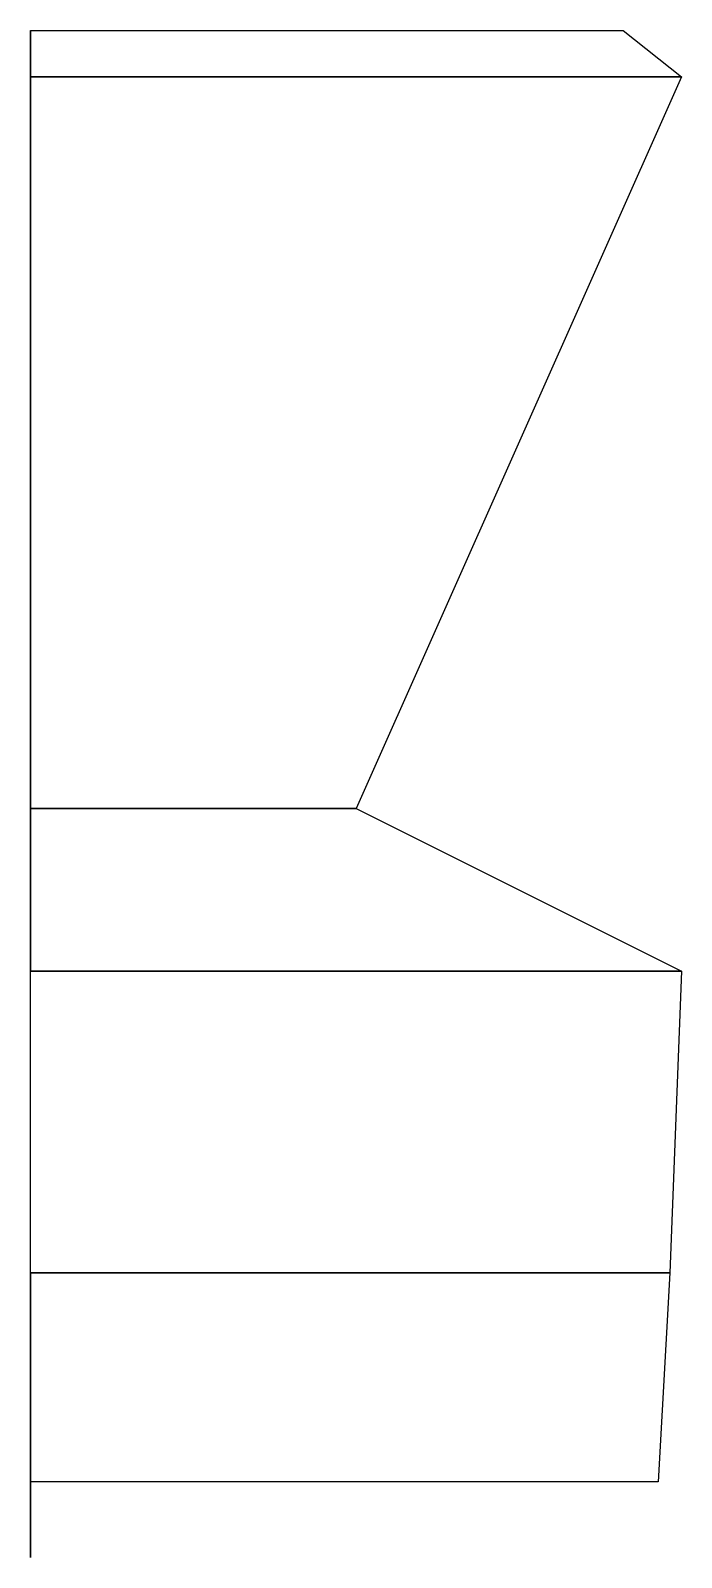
# Model space of a CAD drawing. Extents: x -1.05 to -0.49, y -2.4 to 2.72.
# Drawn here: x -1.05 to -0.49, y 1.405 to 2.72 of the extents above; entities outside this region: 2.
import ezdxf

# ---------------------------------------------------------------- set-up
doc = ezdxf.new("R2010")
doc.units = 0
doc.layers.add('F2', color=6, linetype='CONTINUOUS')

msp = doc.modelspace()

# ---------------------------------------------------------------- linework, layer by layer
at = {"layer": 'F2'}
for points in [[(-1.05, 2.68, 1.03), (-1.05, 2.05, 1.03), (-1.05, 2.11, 0.96), (-1.05, 2.72, 0.96)], [(-0.54, 2.72, 0.96), (-0.49, 2.68, 1.03), (-1.05, 2.68, 1.03), (-1.05, 2.72, 0.96)], [(-0.49, 2.68, 1.03), (-0.77, 2.05, 1.03), (-1.05, 2.05, 1.03), (-1.05, 2.68, 1.03)], [(-1.05, 2.05, 1.03), (-1.05, 1.91, 0.65), (-1.05, 1.95, 0.65), (-1.05, 2.11, 0.96)], [(-0.77, 2.05, 1.03), (-0.49, 1.91, 0.65), (-1.05, 1.91, 0.65), (-1.05, 2.05, 1.03)], [(-0.49, 1.91, 0.65), (-0.5, 1.65, 0.65), (-1.05, 1.65, 0.65), (-1.05, 1.91, 0.65)], [(-1.05, 1.47, 0.96), (-1.05, 1.61, 0.65), (-1.05, 1.65, 0.65), (-1.05, 1.47, 1.01)], [(-0.5, 1.65, 0.65), (-0.51, 1.47, 1.01), (-1.05, 1.47, 1.01), (-1.05, 1.65, 0.65)], [(-1.05, 1.405, 0.9526), (-1.05, 1.61, 0.65), (-1.05, 1.61, 0.65), (-1.05, 1.47, 0.96)], [(-1.05, -2.3, 0.84), (-1.05, -2.4, 0.65), (-1.05, -2.33, 0.65), (-1.05, -2.23, 0.84)], [(-0.72, -2.3, 0.84), (-0.72, -2.4, 0.65), (-1.05, -2.4, 0.65), (-1.05, -2.3, 0.84)]]:
    msp.add_3dface(points, dxfattribs=at)

doc.saveas('drawing.dxf')
